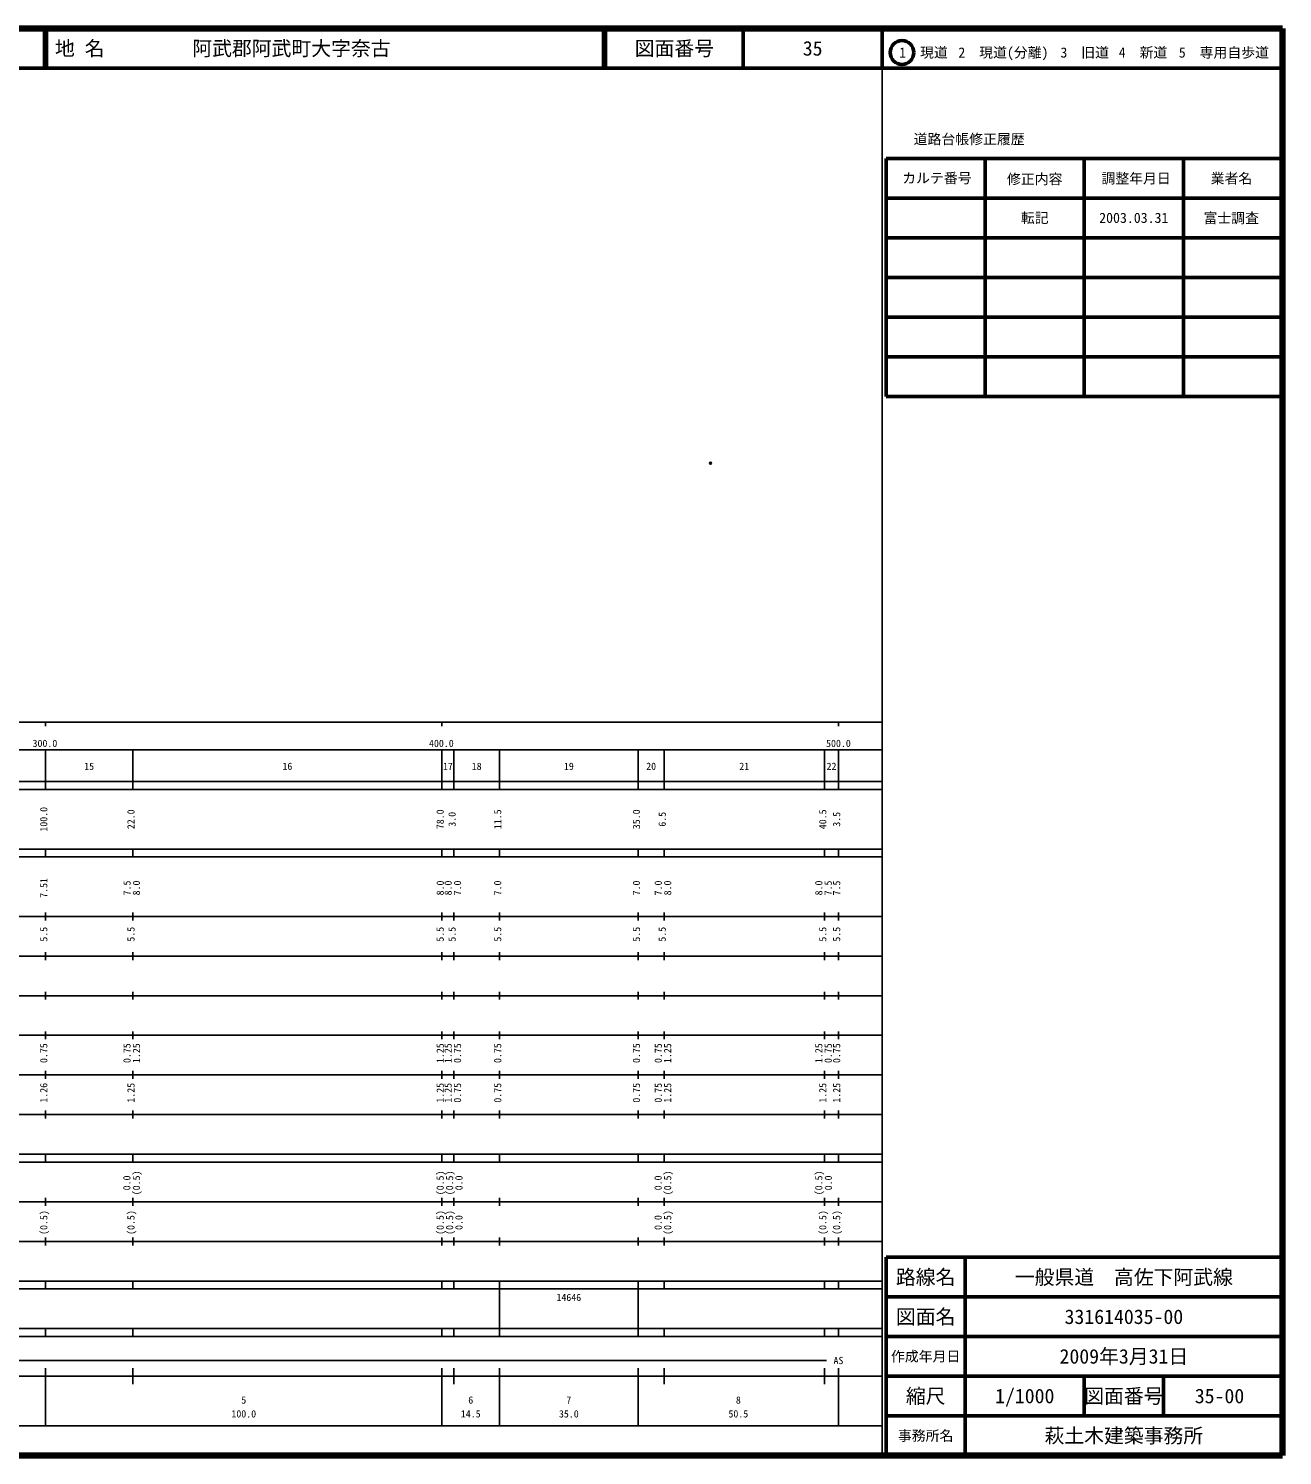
# Model space of a CAD drawing. Units: millimetres on the paper. Extents: x 40 to 680, y 20 to 380.
# Drawn here: x 363.7 to 680, y 20 to 380 of the extents above; entities that cross this region are included whole.
import ezdxf
from ezdxf.enums import TextEntityAlignment as Align

# ---------------------------------------------------------------- set-up
doc = ezdxf.new("R2010")
doc.units = ezdxf.units.MM
doc.header["$PDMODE"] = 32
doc.header["$PDSIZE"] = 0.5
doc.layers.add('M-OTRS', color=6, linetype='Continuous')
doc.layers.add('M-TTL-TXT', color=7, linetype='Continuous')
for name, color, linetype, lineweight in [('M-TTL', 2, 'Continuous', 140), ('M-TTL-BAND', 7, 'Continuous', 25), ('M-TTL-FRAM', 2, 'Continuous', 50), ('M-TTL-LINE', 7, 'Continuous', 50)]:
    doc.layers.add(name, color=color, linetype=linetype, lineweight=lineweight)
doc.styles.add('ＭＳ ゴシック', font='')
doc.styles.get('ＭＳ ゴシック').set_extended_font_data('MS Gothic')

msp = doc.modelspace()

# ---------------------------------------------------------------- linework, layer by layer
at = {"layer": 'M-OTRS'}
msp.add_point((535.724, 270.366), dxfattribs=at)
at = {"layer": 'M-TTL'}
for p, q in [((680, 380), (40, 380)), ((680, 20), (680, 380)), ((40, 20), (680, 20))]:
    msp.add_line(p, q, dxfattribs=at)
at = {"layer": 'M-TTL-BAND'}
for p, q in [((579, 20), (579, 370)), ((40, 205), (579, 205)), ((368, 205), (368, 204)), ((468, 205), (468, 204)), ((568, 205), (568, 204)), ((68, 198), (579, 198)), ((368, 188), (368, 198)), ((390, 188), (390, 198)), ((468, 188), (468, 198)), ((471, 188), (471, 198)), ((482.5, 188), (482.5, 198)), ((517.5, 188), (517.5, 198)), ((524, 188), (524, 198)), ((564.5, 188), (564.5, 198)), ((568, 188), (568, 198)), ((40, 190), (579, 190)), ((40, 188), (579, 188)), ((40, 173), (579, 173)), ((368, 171), (368, 173)), ((390, 171), (390, 173)), ((468, 171), (468, 173)), ((471, 171), (471, 173)), ((482.5, 171), (482.5, 173)), ((517.5, 171), (517.5, 173)), ((524, 171), (524, 173)), ((564.5, 171), (564.5, 173)), ((568, 171), (568, 173)), ((40, 171), (579, 171)), ((40, 156), (579, 156)), ((368, 155), (368, 157)), ((390, 155), (390, 157)), ((468, 155), (468, 157)), ((471, 155), (471, 157)), ((482.5, 155), (482.5, 157)), ((517.5, 155), (517.5, 157)), ((524, 155), (524, 157)), ((564.5, 155), (564.5, 157)), ((568, 155), (568, 157)), ((46, 146), (579, 146)), ((368, 145), (368, 147)), ((390, 145), (390, 147)), ((468, 145), (468, 147)), ((471, 145), (471, 147)), ((482.5, 145), (482.5, 147)), ((517.5, 145), (517.5, 147)), ((524, 145), (524, 147)), ((564.5, 145), (564.5, 147)), ((568, 145), (568, 147)), ((368, 135), (368, 137)), ((390, 135), (390, 137)), ((468, 135), (468, 137)), ((471, 135), (471, 137)), ((482.5, 135), (482.5, 137)), ((517.5, 135), (517.5, 137)), ((524, 135), (524, 137)), ((564.5, 135), (564.5, 137)), ((568, 135), (568, 137)), ((52, 136), (579, 136)), ((46, 126), (579, 126)), ((368, 125), (368, 127)), ((390, 125), (390, 127)), ((468, 125), (468, 127)), ((471, 125), (471, 127)), ((482.5, 125), (482.5, 127)), ((517.5, 125), (517.5, 127)), ((524, 125), (524, 127)), ((564.5, 125), (564.5, 127)), ((568, 125), (568, 127)), ((52, 116), (579, 116)), ((368, 115), (368, 117)), ((390, 115), (390, 117)), ((468, 115), (468, 117)), ((471, 115), (471, 117)), ((482.5, 115), (482.5, 117)), ((517.5, 115), (517.5, 117)), ((524, 115), (524, 117)), ((564.5, 115), (564.5, 117)), ((568, 115), (568, 117)), ((46, 106), (579, 106)), ((368, 105), (368, 107)), ((390, 105), (390, 107)), ((468, 105), (468, 107)), ((471, 105), (471, 107)), ((482.5, 105), (482.5, 107)), ((517.5, 105), (517.5, 107)), ((524, 105), (524, 107)), ((564.5, 105), (564.5, 107)), ((568, 105), (568, 107)), ((40, 96), (579, 96)), ((40, 94), (579, 94)), ((368, 94), (368, 96)), ((390, 94), (390, 96)), ((468, 94), (468, 96)), ((471, 94), (471, 96)), ((482.5, 94), (482.5, 96)), ((517.5, 94), (517.5, 96)), ((524, 94), (524, 96)), ((564.5, 94), (564.5, 96)), ((568, 94), (568, 96)), ((49, 84), (579, 84)), ((368, 83), (368, 85)), ((390, 83), (390, 85)), ((468, 83), (468, 85)), ((471, 83), (471, 85)), ((482.5, 83), (482.5, 85)), ((517.5, 83), (517.5, 85)), ((524, 83), (524, 85)), ((564.5, 83), (564.5, 85)), ((568, 83), (568, 85)), ((40, 74), (579, 74)), ((368, 73), (368, 75)), ((390, 73), (390, 75)), ((468, 73), (468, 75)), ((471, 73), (471, 75)), ((482.5, 73), (482.5, 75)), ((517.5, 73), (517.5, 75)), ((524, 73), (524, 75)), ((564.5, 73), (564.5, 75)), ((568, 73), (568, 75)), ((40, 64), (579, 64)), ((40, 62), (579, 62)), ((368, 62), (368, 64)), ((390, 62), (390, 64)), ((468, 62), (468, 64)), ((471, 62), (471, 64)), ((482.5, 62), (482.5, 64)), ((482.5, 52), (482.5, 62)), ((517.5, 62), (517.5, 64)), ((517.5, 52), (517.5, 62)), ((524, 62), (524, 64)), ((564.5, 62), (564.5, 64)), ((568, 62), (568, 64)), ((40, 52), (579, 52)), ((368, 50), (368, 52)), ((390, 50), (390, 52)), ((468, 50), (468, 52)), ((471, 50), (471, 52)), ((482.5, 50), (482.5, 52)), ((517.5, 50), (517.5, 52)), ((524, 50), (524, 52)), ((564.5, 50), (564.5, 52)), ((568, 50), (568, 52)), ((40, 50), (579, 50)), ((103.5, 44), (565, 44)), ((40, 40), (579, 40)), ((368, 27.5), (368, 42)), ((390, 38), (390, 42)), ((468, 27.5), (468, 42)), ((471, 38), (471, 42)), ((482.5, 27.5), (482.5, 42)), ((517.5, 27.5), (517.5, 42)), ((524, 38), (524, 42)), ((564.5, 38), (564.5, 42)), ((568, 27.5), (568, 42)), ((68, 27.5), (579, 27.5))]:
    msp.add_line(p, q, dxfattribs=at)
at = {"layer": 'M-TTL-FRAM'}
for p, q in [((580, 347.197), (580, 287.197)), ((580, 347.197), (680, 347.197)), ((580, 287.197), (680, 287.197)), ((680, 70), (580, 70)), ((580, 70), (580, 20))]:
    msp.add_line(p, q, dxfattribs=at)
at = {"layer": 'M-TTL-LINE'}
for p, q in [((367.75, 380), (367.75, 370)), ((368.25, 380), (368.25, 370)), ((508.747, 380), (508.747, 370)), ((509.247, 380), (509.247, 370)), ((543.997, 380), (543.997, 370)), ((579, 380), (579, 370)), ((40, 370), (680, 370)), ((605, 347.197), (605, 287.197)), ((630, 347.197), (630, 287.197)), ((655, 347.197), (655, 287.197)), ((580, 337.197), (680, 337.197)), ((580, 327.197), (680, 327.197)), ((580, 317.197), (680, 317.197)), ((580, 307.197), (680, 307.197)), ((580, 297.197), (680, 297.197)), ((600, 70), (600, 20)), ((680, 60), (580, 60)), ((680, 50), (580, 50)), ((680, 40), (580, 40)), ((630, 40), (630, 30)), ((650, 40), (650, 30)), ((680, 30), (580, 30))]:
    msp.add_line(p, q, dxfattribs=at)
msp.add_circle((584.031, 373.958), 3, dxfattribs=at)

# ---------------------------------------------------------------- texts
at = {"layer": 'M-TTL-BAND', "style": 'ＭＳ ゴシック'}
for s, p in [('300.0', (367.844, 198.195)), ('400.0', (467.844, 198.195)), ('500.0', (568, 198.195)), ('15', (379, 192.405)), ('16', (429, 192.405)), ('17', (469.5, 192.405)), ('18', (476.75, 192.405)), ('19', (500, 192.405)), ('20', (520.75, 192.405)), ('21', (544.25, 192.405)), ('22', (566.25, 192.405)), ('AS', (568, 42.5)), ('5', (418, 32.523)), ('6', (475.25, 32.523)), ('7', (500, 32.523)), ('8', (542.75, 32.523)), ('100.0', (418, 29.033)), ('14.5', (475.25, 29.033)), ('35.0', (500, 29.033)), ('50.5', (542.75, 29.033))]:
    msp.add_text(s, height=1.833, dxfattribs=at).set_placement(p, align=Align.BOTTOM_CENTER)
for s, p in [('100.0', (369, 180.5)), ('22.0', (391, 180.5)), ('78.0', (469, 180.5)), ('3.0', (472, 180.5)), ('11.5', (483.5, 180.5)), ('35.0', (518.5, 180.5)), ('6.5', (525, 180.5)), ('40.5', (565.5, 180.5)), ('3.5', (569, 180.5)), ('7.51', (369, 163.174)), ('7.5', (390, 163.174)), ('8.0', (392.37, 163.174)), ('8.0', (469, 163.174)), ('8.0', (471, 163.174)), ('7.0', (473.37, 163.174)), ('7.0', (483.5, 163.174)), ('7.0', (518.5, 163.174)), ('7.0', (524, 163.174)), ('8.0', (526.37, 163.174)), ('8.0', (564.5, 163.174)), ('7.5', (566.87, 163.174)), ('7.5', (569, 163.174)), ('5.5', (369, 151.5)), ('5.5', (391, 151.5)), ('5.5', (469, 151.5)), ('5.5', (472, 151.5)), ('5.5', (483.5, 151.5)), ('5.5', (518.5, 151.5)), ('5.5', (525, 151.5)), ('5.5', (565.5, 151.5)), ('5.5', (569, 151.5)), ('0.75', (369, 121.5)), ('0.75', (390, 121.5)), ('1.25', (392.37, 121.5)), ('1.25', (469, 121.5)), ('1.25', (471, 121.5)), ('0.75', (473.37, 121.5)), ('0.75', (483.5, 121.5)), ('0.75', (518.5, 121.5)), ('0.75', (524, 121.5)), ('1.25', (526.37, 121.5)), ('1.25', (564.5, 121.5)), ('0.75', (566.87, 121.5)), ('0.75', (569, 121.5)), ('1.26', (369, 111.5)), ('1.25', (391, 111.5)), ('1.25', (469, 111.5)), ('1.25', (471, 111.5)), ('0.75', (473.37, 111.5)), ('0.75', (483.5, 111.5)), ('0.75', (518.5, 111.5)), ('0.75', (524, 111.5)), ('1.25', (526.37, 111.5)), ('1.25', (565.5, 111.5)), ('1.25', (569, 111.5)), ('0.0', (389.965, 88.764)), ('(0.5)', (392.37, 88.764)), ('(0.5)', (469, 88.764)), ('(0.5)', (471.372, 88.764)), ('0.0', (473.73, 88.764)), ('0.0', (523.961, 88.764)), ('(0.5)', (526.37, 88.764)), ('(0.5)', (564.5, 88.764)), ('0.0', (566.907, 88.764)), ('(0.5)', (369, 78.764)), ('(0.5)', (391, 78.764)), ('(0.5)', (469, 78.764)), ('(0.5)', (471.372, 78.764)), ('0.0', (473.73, 78.764)), ('0.0', (523.961, 78.764)), ('(0.5)', (526.37, 78.764)), ('(0.5)', (565.5, 78.764)), ('(0.5)', (569, 78.764))]:
    msp.add_text(s, height=1.833, rotation=90, dxfattribs=at).set_placement(p, align=Align.BOTTOM_CENTER)
msp.add_text('14646', height=1.833, dxfattribs=at).set_placement((496.875, 58.405), align=Align.BOTTOM_LEFT)
at = {"layer": 'M-TTL-TXT', "style": 'ＭＳ ゴシック'}
for s, p in [('地 名', (370.38, 375)), ('阿武郡阿武町大字奈古', (405.024, 375))]:
    msp.add_text(s, height=3.666, dxfattribs=at).set_placement(p, align=Align.MIDDLE_LEFT)
for s, height, p in [('図面番号', 3.666, (526.622, 375)), ('35', 3.666, (561.497, 375)), ('1\u3000現道', 2.566, (589.448, 373.958)), ('2\u3000現道(分離)', 2.566, (609.619, 373.958)), ('3\u3000旧道', 2.566, (630.121, 373.958)), ('4\u3000新道', 2.566, (644.824, 373.958)), ('5\u3000専用自歩道', 2.566, (665.228, 373.958)), ('道路台帳修正履歴', 2.566, (600.968, 352.113)), ('カルテ番号', 2.566, (592.839, 342.277)), ('修正内容', 2.566, (617.509, 342.023)), ('調整年月日', 2.566, (643.089, 342.197)), ('業者名', 2.566, (667.134, 342.197)), ('転記', 2.566, (617.5, 332.245)), ('2003.03.31', 2.566, (642.5, 332.245)), ('富士調査', 2.566, (667.077, 332.189)), ('路線名', 3.666, (590, 65)), ('路線名', 3.666, (590, 65)), ('一般県道\u3000高佐下阿武線', 3.666, (640, 65)), ('図面名', 3.666, (590, 55)), ('図面名', 3.666, (590, 55)), ('331614035-00', 3.666, (640, 55)), ('2009年3月31日', 3.666, (640, 45)), ('作成年月日', 2.566, (590, 45)), ('作成年月日', 2.566, (590, 45)), ('縮尺', 3.666, (590, 35)), ('縮尺', 3.666, (590, 35)), ('1/1000', 3.666, (615, 35)), ('図面番号', 3.666, (640, 35)), ('図面番号', 3.666, (640, 35)), ('35-00', 3.666, (664.125, 35)), ('事務所名', 2.566, (590, 25)), ('事務所名', 2.566, (590, 25)), ('萩土木建築事務所', 3.666, (640, 25))]:
    msp.add_text(s, height=height, dxfattribs=at).set_placement(p, align=Align.MIDDLE_CENTER)

doc.saveas('drawing.dxf')
